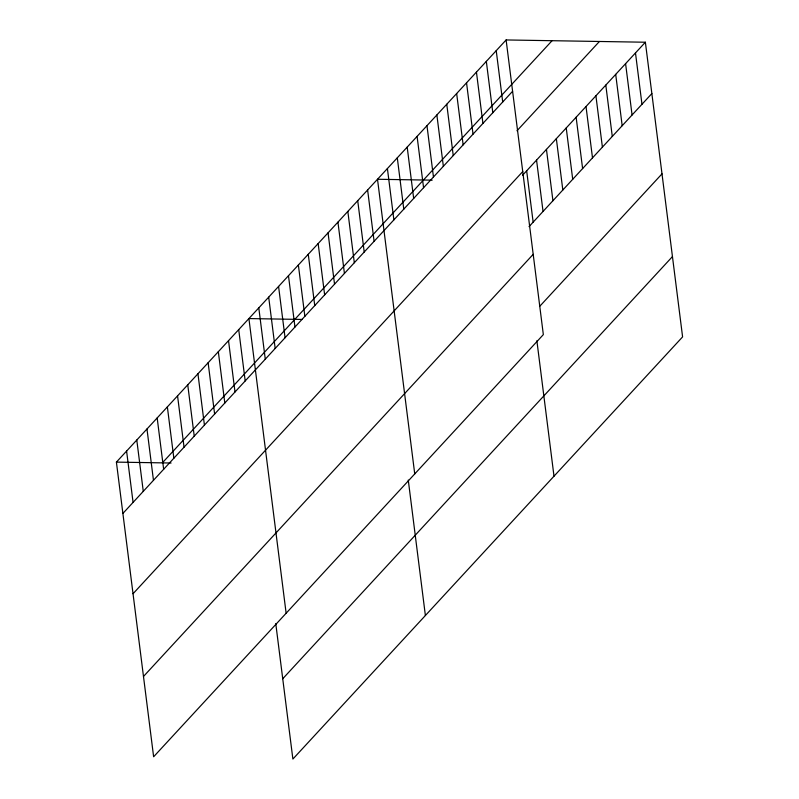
<?xml version="1.0" encoding="UTF-8"?>
<svg xmlns="http://www.w3.org/2000/svg" width="799" height="799" viewBox="0 0 799 799"><rect width="100%" height="100%" fill="white"/><g stroke="black" fill="none" stroke-linecap="round" stroke-linejoin="round"><path stroke-width="1.2" d="M506.117 39.95L543.34 334.611L153.628 756.773L116.404 462.112L506.117 39.95L645.372 42.227L682.596 336.888L292.883 759.05L275.765 623.6M162.357 462.861L552.069 40.699M122.886 513.437L512.598 91.276M516.983 130.776L599.42 41.478M133.034 593.737L522.746 171.575M522.536 175.291L645.372 42.227M529.028 226.616L651.864 93.563M143.48 676.473L533.203 254.312M539.994 306.027L662.001 173.862M282.736 678.75L672.458 256.589M432.189 180.155L377.508 179.266L414.741 473.927M302.332 319.45L248.908 318.571L286.132 613.233M116.404 462.112L171.076 463.011M635.485 52.944L641.967 104.279M625.587 63.66L632.069 114.996M615.699 74.377L622.181 125.713M605.802 85.094L612.284 136.429M595.914 95.81L602.396 147.146M586.017 106.527L592.498 157.862M576.129 117.243L582.611 168.579M566.231 127.96L572.713 179.296M556.344 138.676L562.826 190.002M546.446 149.393L552.928 200.719M536.558 160.11L543.04 211.435M526.661 170.826L533.143 222.152M536.878 340.754L553.997 476.204M496.229 50.667L502.711 101.992M486.331 61.383L492.813 112.709M476.444 72.1L482.926 123.426M466.546 82.816L473.028 134.142M456.658 93.533L463.14 144.859M446.761 104.25L453.243 155.575M436.873 114.966L443.355 166.292M426.976 125.683L433.458 177.008M417.088 136.399L423.57 187.725M407.19 147.116L413.672 198.442M397.293 157.832L403.785 209.158M387.405 168.549L393.887 219.875M408.269 480.059L425.388 615.52M367.62 189.982L374.102 241.308M357.722 200.699L364.214 252.025M347.835 211.415L354.317 262.741M337.937 222.132L344.429 273.458M328.049 232.849L334.531 284.174M318.152 243.565L324.644 294.891M308.264 254.282L314.746 305.608M298.367 264.998L304.858 316.324M288.479 275.715L294.961 327.041M278.581 286.432L285.063 337.757M268.694 297.148L275.176 348.474M258.796 307.855L265.278 359.19M238.711 329.617L245.193 380.943M228.524 340.654L235.006 391.989M218.327 351.7L224.809 403.026M208.13 362.736L214.621 414.072M197.942 373.782L204.424 425.108M187.745 384.818L194.237 436.154M177.558 395.865L184.04 447.19M167.361 406.901L173.852 458.236M157.173 417.947L163.655 469.273M146.976 428.983L153.468 480.319M136.789 440.029L143.271 491.355M126.592 451.065L133.073 502.401"/></g></svg>
